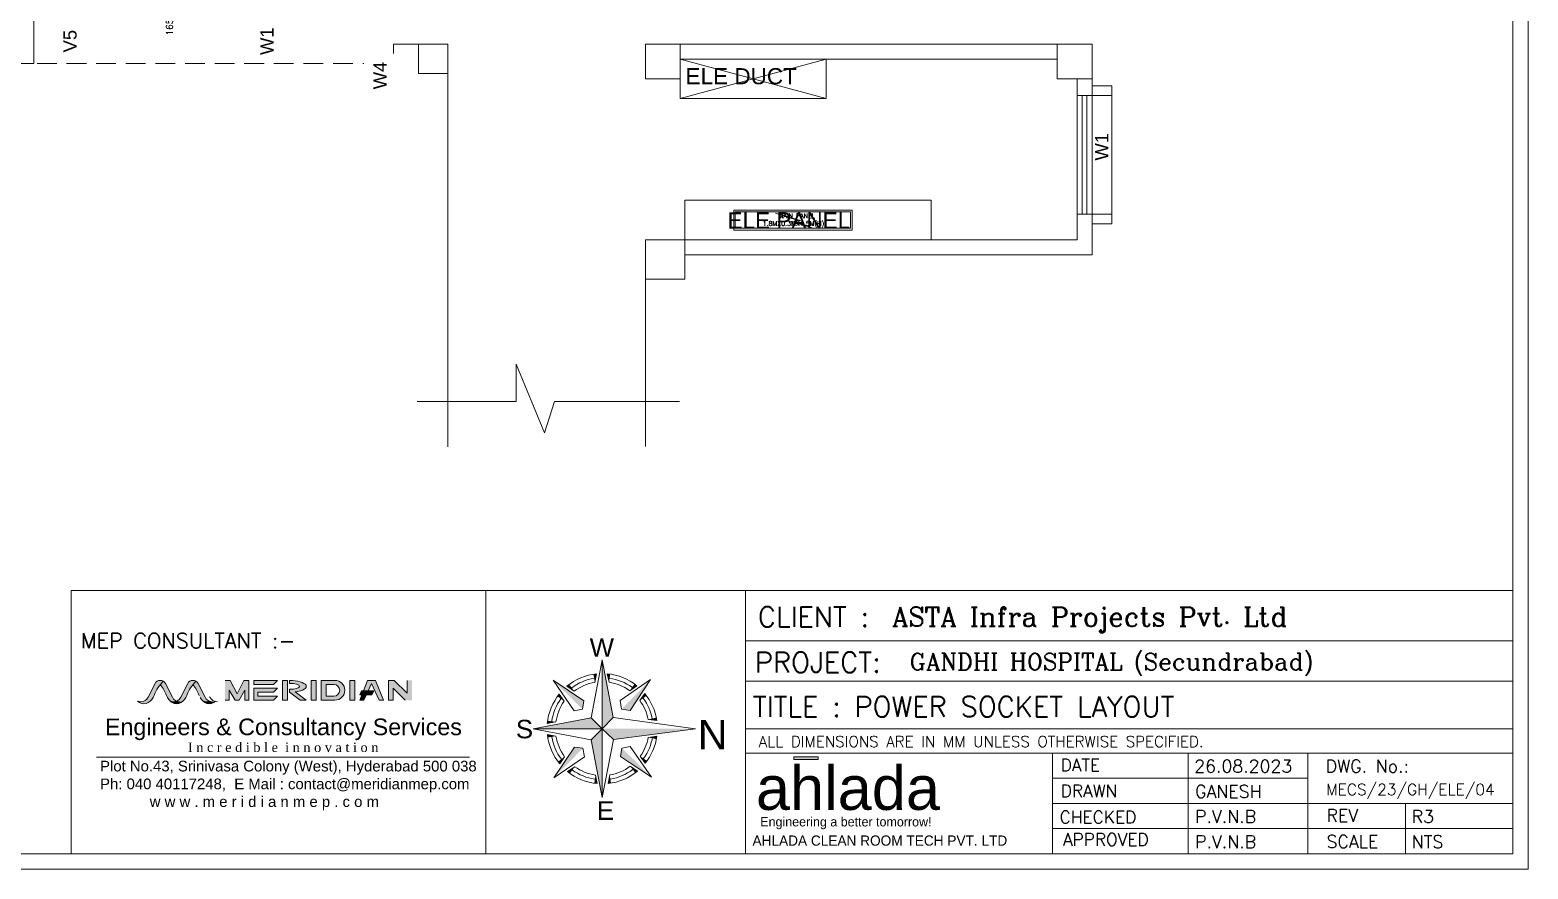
# Model space of a CAD drawing. Extents: x 3505867 to 4040009, y -660366 to -590408.
# Drawn here: x 3625760 to 3648526, y -625948 to -613195 of the extents above; entities that cross this region are included whole.
import ezdxf
from ezdxf.enums import TextEntityAlignment as Align

# ---------------------------------------------------------------- set-up
doc = ezdxf.new("R2010")
doc.units = 0
doc.header["$LTSCALE"] = 6
doc.header["$MEASUREMENT"] = 0
doc.linetypes.add('HIDDEN', pattern=[0.375, 0.25, -0.125])
doc.linetypes.add('Hidden 2mm', pattern=[3, 2, -0.9999999999999999])
doc.layers.get('0').update_dxf_attribs({"linetype": 'CONTINUOUS', "lineweight": 0})
doc.layers.get('Defpoints').update_dxf_attribs({"linetype": 'CONTINUOUS', "lineweight": 0})
for name, color, linetype, lineweight in [('AHU-N Ducting', 30, 'CONTINUOUS', 0), ('Chajja', 7, 'CONTINUOUS', 0), ('COL', 5, 'CONTINUOUS', 0), ('D.F', 251, 'CONTINUOUS', 0), ('ELE-CABLE TRAY', 31, 'CONTINUOUS', 0), ('ELE.ELECTRICAL PANELS', 1, 'CONTINUOUS', 0), ('FURNITURE WALL', 8, 'CONTINUOUS', 0), ('hatch', 252, 'CONTINUOUS', 0), ('JOINERY', 7, 'CONTINUOUS', 0), ('TEXT', 5, 'CONTINUOUS', 0), ('TITLE', 7, 'CONTINUOUS', 0), ('WALL', 10, 'CONTINUOUS', 0), ('Window', 161, 'CONTINUOUS', 0)]:
    doc.layers.add(name, color=color, linetype=linetype, lineweight=lineweight)
doc.styles.add('ARIAL', font='arial.ttf')
doc.styles.add('FS-ARIAL', font='arial.ttf')
doc.styles.add('IRFAN', font='romans.shx')
doc.styles.add('RAGHAV', font='')
doc.styles.add('ROMANS', font='romans.shx')
doc.styles.add('sudheer', font='romanc.shx')
doc.styles.get('RAGHAV').set_extended_font_data('Sakkal Majalla')
doc.dimstyles.new('AEPL1', dxfattribs={"dimtxt": 100, "dimasz": 75, "dimexe": 1.25, "dimexo": 50, "dimtad": 0, "dimdec": 0, "dimtxsty": 'ROMANS', "dimcen": 2.5, "dimclrd": 7, "dimclre": 7, "dimadec": 0, "dimazin": 0, "dimtfac": 1, "dimtdec": 0, "dimtmove": 0, "dimatfit": 3, "dimfxl": 1, "dimlwd": 0, "dimlwe": 0, "dimarcsym": 0})

# ---------------------------------------------------------------- blocks, each defined once
blk = doc.blocks.new('CIVIL IVF')
at = {"layer": 'Chajja', "color": 8, "linetype": 'ByBlock'}
for p, q in [((-10089.99999999953, 530), (-9709.999999999534, 530)), ((-10089.99999999953, 385.1720922137611), (-10089.99999999953, 530)), ((829.9999999995343, -254.8279077857733, -101230.7692307692), (829.9999999995343, -2054.827907785773, -101230.7692307692))]:
    blk.add_line(p, q, dxfattribs=at)
at = {"layer": 'Chajja', "color": 8, "linetype": 'HIDDEN', "ltscale": 200}
blk.add_line((-33055, 235.1720922137611), (-10539.99999999953, 235.1720922137611), dxfattribs=at)
at = {"layer": 'Chajja', "color": 8, "linetype": 'ByBlock', "elevation": -101230.7692307692}
blk.add_lwpolyline([(529.9999999995343, -104.8279077857733), (829.9999999995343, -104.8279077857733), (829.9999999995343, -254.8279077857733), (529.9999999995343, -254.8279077857733)], dxfattribs=at)
at = {"layer": 'Chajja', "color": 7, "linetype": 'ByBlock', "elevation": -101230.7692307692}
blk.add_lwpolyline([(529.9999999995343, -2054.827907785773), (829.9999999995343, -2054.827907785773), (829.9999999995343, -2204.827907785773), (529.9999999995343, -2204.827907785773)], dxfattribs=at)
at = {"layer": 'COL', "color": 8}
for points in [[(-15555, 985.1720922137611), (-16305, 985.1720922137611), (-16305, 235.1720922137611), (-15555, 235.1720922137611)], [(-9709.999999999534, 79.99999999813735), (-9709.999999999534, 529.9999999962747), (-9259.999999999534, 529.9999999962747), (-9259.999999999534, 79.99999999813735)], [(-6260.000000000466, 0), (-6260.000000000466, 529.9999999981374), (-5730.000000000466, 529.9999999981374), (-5730.000000000466, 0)], [(-4.656612873077393e-10, 0), (-4.656612873077393e-10, 529.9999999981374), (529.9999999995343, 529.9999999981374), (529.9999999995343, 0)]]:
    blk.add_lwpolyline(points, close=True, dxfattribs=at)
at = {"layer": 'COL', "color": 8, "elevation": -101230.7692307692}
blk.add_lwpolyline([(-5660.000000000466, -3044.827907785773), (-5660.000000000466, -2444.827907785773), (-6260.000000000466, -2444.827907785773), (-6260.000000000466, -3044.827907785773)], close=True, dxfattribs=at)
at = {"layer": 'D.F', "color": 8, "lineweight": 0}
for p, q in [((-5730, 530), (0, 530)), ((-5730, 300), (-1915.000000000466, 300)), ((-1915.000000000466, 300), (0, 300)), ((-5940.983613396529, -2445), (0, -2445))]:
    blk.add_line(p, q, dxfattribs=at)
at = {"layer": 'D.F', "color": 8}
for points in [[(-6260, 0), (-6260, 529.9999999981374), (-5730, 529.9999999981374), (-5730, 0)], [(0, 0), (0, 529.9999999981374), (530, 529.9999999981374), (530, 0)]]:
    blk.add_lwpolyline(points, close=True, dxfattribs=at)
at = {"layer": 'D.F', "color": 8, "lineweight": 0}
for points in [[(-3511.691145776305, -300), (-5730, 300)], [(-5730, -300), (-3511.691145776305, 300)]]:
    blk.add_lwpolyline(points, dxfattribs=at)
blk.add_lwpolyline([(-5730, -300), (-5730, 300), (-3511.691145776305, 300), (-3511.691145776305, -300)], close=True, dxfattribs=at)
at = {"layer": 'D.F', "color": 8, "linetype": 'ByBlock', "elevation": -101230.7692307693}
blk.add_lwpolyline([(530, -104.8279077862389), (830, -104.8279077862389), (830, -254.8279077862389), (530, -254.8279077862389)], dxfattribs=at)
at = {"layer": 'WALL', "color": 8, "lineweight": 0}
for p, q in [((-5730, 300), (-1915.000000000466, 300)), ((-1915.000000000466, 300), (-4.656612873077393e-10, 300)), ((-5660.000000000466, -1844.827907785773, -101230.7692307692), (-1915.000000000466, -1844.827907785773, -101230.7692307692)), ((-5660.000000000466, -2444.827907785773, -101230.7692307692), (-5660.000000000466, -1844.827907785773, -101230.7692307692)), ((-1915.000000000466, -1844.827907785773, -101230.7692307692), (-1915.000000000466, -2444.827907785773, -101230.7692307692))]:
    blk.add_line(p, q, dxfattribs=at)
at = {"layer": 'WALL', "color": 8, "linetype": 'ByBlock'}
for p, q in [((-9259.999999999534, 79.99999999813735), (-9259.999999999534, -5591.173344721203)), ((-6260, -2444.827907785773), (-6260, -5587.062243587454)), ((-8221.180828284938, -4333.935022546561), (-7794.565079845488, -5380.709823724465)), ((-8221.180828284938, -4902.145046984893), (-8221.180828284938, -4333.935022546561)), ((-9730.493711503688, -4902.145046984893), (-8221.180828284938, -4902.145046984893)), ((-7794.565079845488, -5380.709823724465), (-7639.208167782519, -4902.145046984893)), ((-7639.208167782519, -4902.145046984893), (-5741.825061191339, -4902.145046984893))]:
    blk.add_line(p, q, dxfattribs=at)
at = {"layer": 'WALL', "color": 8, "lineweight": 0, "elevation": -101230.7692307692}
for points in [[(-5660.000000000466, -2674.827907785773), (529.9999999995343, -2674.827907785773), (529.9999999995343, 0)], [(-5660.000000000466, -2444.827907785773), (299.9999999995343, -2444.827907785773), (299.9999999995343, 0)]]:
    blk.add_lwpolyline(points, dxfattribs=at)
at = {"layer": 'Window', "linetype": 'Continuous', "elevation": -101230.7692307692}
for points in [[(529.9999999995343, -2054.827907785773), (299.9999999995343, -2054.827907785773), (299.9999999995343, -254.8279077857733), (529.9999999995343, -254.8279077857733)], [(449.9999999995343, -2054.827907785773), (379.9999999995343, -2054.827907785773), (379.9999999995343, -254.8279077857733), (449.9999999995343, -254.8279077857733)]]:
    blk.add_lwpolyline(points, close=True, dxfattribs=at)
at = {"layer": 'D.F', "color": 8, "linetype": 'Continuous', "style": 'ARIAL'}
for s, p in [('ELE DUCT', (-4803.475004896987, -155.1098285025219, -80984.61538461545)), ('ELE PANEL', (-4079.187929291278, -2348.369153572014, -80984.61538461545))]:
    blk.add_text(s, height=244.9040000000001, dxfattribs=at).set_placement(p, align=Align.BOTTOM_CENTER)
at = {"layer": 'JOINERY', "color": 8, "style": 'ARIAL', "width": 0.9999999966184663}
for s, p in [('V5', (-14903.74837277411, 402.3143226626562)), ('W1', (-11910.92184120789, 363.6325622578152)), ('W4', (-10192.00967436796, -158.3493509278633)), ('W1', (775.1996536040679, -1241.323831266724, -101230.7692307692))]:
    blk.add_text(s, height=200, rotation=90, dxfattribs=at).set_placement(p)
blk = doc.blocks.new('Logo')
h = blk.add_hatch(color=134)
h.dxf.hatch_style = 1
h.paths.add_polyline_path([(7.308639725975809, 6.258069192477706), (4.465298573544715, 6.258069192477706), (4.465298573544715, 5.928748429683765), (7.308639725975809, 5.928748429683765)])
at = {"color": 134}
blk.add_lwpolyline([(4.465298573544715, 6.258069192477706), (7.308639725975809, 6.258069192477706), (7.308639725975809, 5.928748429683765), (4.465298573544715, 5.928748429683765)], close=True, dxfattribs=at)
at = {"color": 134, "style": 'FS-ARIAL'}
blk.add_text('ahlada', height=5.161484117590589, dxfattribs=at).set_placement((0, 0))
at = {"color": 8, "style": 'RAGHAV'}
blk.add_text('Engineering a better tomorrow!', height=1.096885695377953, dxfattribs=at).set_placement((0.5166822813089311, -1.941864183998433))
blk = doc.blocks.new('A$C4A7C6C7E')
at = {"layer": 'TITLE', "color": 8, "lineweight": 5}
for p, q in [((-4206.891931593418, 4143.569956719874), (0, 26095.19339799881)), ((0, 26095.19339799881), (0, 0)), ((0, 0), (0, 26095.19339799881)), ((4143.569955229759, 4206.891930103302), (0, 26095.19339799881)), ((-6940.913493931294, 10517.96004921198), (-18592.01132357121, 18312.16509193182)), ((-10622.01104015112, 6780.608028173446), (-18592.01132357121, 18312.16509193182)), ((-2825.268928706646, 17518.88860762119), (-2233.914661407471, 20756.89094215631)), ((2559.266071021557, 17559.71980690956), (1918.874761462211, 20788.38175237179)), ((6780.608026683331, 10622.01103717088), (18312.16509193182, 18592.01132208109)), ((10517.96004772186, 6940.913493931294), (18312.16509193182, 18592.01132208109)), ((-14385.49175262451, 10389.95811492204), (-16256.95454627275, 13097.72213548422)), ((-10606.9225564599, 14226.27134621143), (-13342.75635033846, 16056.45506531)), ((10389.95811492204, 14385.49175113439), (13097.72213548422, 16256.95454478264)), ((14226.27134621143, 10606.9225564599), (16056.45506531, 13342.75635033846)), ((-7436.804530024528, 7324.86603707075), (-10622.01104015112, 6780.608028173446)), ((-7436.804530024528, 7324.86603707075), (-6940.913493931294, 10517.96004921198)), ((7324.866035580635, 7436.804530024528), (6780.608026683331, 10622.01103717088)), ((7324.866035580635, 7436.804530024528), (10517.96004772186, 6940.913493931294)), ((-4206.891931593418, 4143.569956719874), (-26095.19339799881, 0)), ((0, 0), (-26095.19339799881, 0)), ((-26095.19339799881, 0), (0, 0)), ((-4143.569958209991, -4206.891930103302), (-26095.19339799881, 0)), ((-17559.71980839968, 2559.266072511673), (-20788.38175386191, 1918.874762952327)), ((-4206.891931593418, 4143.569956719874), (0, 0)), ((0, 0), (-4206.891931593418, 4143.569956719874)), ((0, 0), (-4143.569958209991, -4206.891930103302)), ((-4143.569958209991, -4206.891930103302), (0, 0)), ((0, 0), (4143.569955229759, 4206.891930103302)), ((4143.569955229759, 4206.891930103302), (0, 0)), ((0, 0), (4206.891928613186, -4143.569956719874)), ((4206.891928613186, -4143.569956719874), (0, 0)), ((0, 0), (0, -26095.19339799881)), ((0, -26095.19339799881), (0, 0)), ((17393.81232410669, 3514.099511504173), (20645.9898635745, 3095.480373501778)), ((17393.81232410669, 3514.099511504173), (20645.9898635745, 3095.480373501778)), ((-17518.88860762119, -2825.268928706646), (-20756.89094215631, -2233.914661407471)), ((-4143.569958209991, -4206.891930103302), (0, -26095.19339799881)), ((4206.891928613186, -4143.569956719874), (0, -26095.19339799881)), ((17433.07092934847, -3311.806355416775), (20680.36240488291, -2856.835140287876)), ((17433.07092934847, -3311.806355416775), (20680.36240488291, -2856.835140287876)), ((17433.74369889498, -3310.314664244652), (20680.36240488291, -2856.835140287876)), ((-10517.96005070209, -6940.913493931294), (-18312.16509342193, -18592.01132357121)), ((-6780.608028173446, -10622.011038661), (-18312.16509342193, -18592.01132357121)), ((-14226.27134770155, -10606.9225564599), (-16056.45506531, -13342.75634884834)), ((-7324.866038560866, -7436.804528534413), (-10517.96005070209, -6940.913493931294)), ((-7324.866038560866, -7436.804528534413), (-6780.608028173446, -10622.011038661)), ((7436.804527044295, -7324.86603707075), (6940.913493931294, -10517.96004921198)), ((6940.913493931294, -10517.96004921198), (18592.01132208109, -18312.16509342193)), ((7436.804527044295, -7324.86603707075), (10622.01103717088, -6780.608026683331)), ((10622.01103717088, -6780.608026683331), (18592.01132208109, -18312.16509342193)), ((14385.49174964428, -10389.95811492204), (16256.95454478264, -13097.72213548422)), ((-10389.95811492204, -14385.49175113439), (-13097.72213548422, -16256.95454627275)), ((10606.9225564599, -14226.27134770155), (13342.75634884834, -16056.45506531)), ((-2559.266074001789, -17559.71980690956), (-1918.87476593256, -20788.38175237179)), ((2825.268928706646, -17518.88860762119), (2233.914658427238, -20756.8909406662))]:
    blk.add_line(p, q, dxfattribs=at)
at = {"layer": 'TITLE', "color": 5}
for p in [(4143.569955229759, 4206.891930103302), (4206.891928613186, -4143.569956719874)]:
    blk.add_line(p, (35289.04303461313, 0), dxfattribs=at)
at = {"layer": 'TITLE', "color": 8, "lineweight": 5}
for radius, start, end in [(20876.75492653439, 96.14268864793837, 129.7262482949075), (19310.99830704234, 99.16120499793921, 126.7077318310557), (17745.24168755422, 99.16120499793921, 126.7077318310557), (20876.75492653439, 51.14268861743448, 84.72624833369564), (17745.24168755422, 54.1612050822801, 81.70773185857391), (19310.99830704623, 54.1612050822801, 81.70773185857391), (20876.75492653439, 141.1426886174345, 174.7262482394833), (19310.99830704631, 9.851360206625351, 36.70773183105571), (20876.75492653439, 8.526916737729403, 39.72624829490754), (19310.99830703844, 144.1612050155898, 171.7077318585739), (17745.24168755422, 144.1612050155898, 171.7077318585739), (17745.24168755422, 11.42181301089634, 36.70773183105571), (20876.75492653439, 186.142688621411, 219.7262482949076), (19310.99830704666, 189.1612049847691, 216.7077318310557), (17745.24168755422, 189.1612049847691, 216.7077318310557), (17745.24168755422, 324.1612050155898, 349.2486835275301), (19310.99830704746, 324.1612050155898, 350.8143404501286), (20876.75492653439, 321.1426886174345, 352.1348021018367), (20876.75492653439, 231.1426886174345, 264.7262483336957), (19310.99830704712, 234.1612050822801, 261.7077318585739), (17745.24168755422, 234.1612050822801, 261.7077318585739), (20876.75492653439, 276.1426886479383, 309.7262482949075), (17745.24168755422, 279.1612049979392, 306.7077318310557), (19310.99830704516, 279.1612049979392, 306.7077318310557)]:
    blk.add_arc((0, 0), radius, start, end, dxfattribs=at)
for points in [[(0, 26095.19339799881), (4143.569955229759, 4206.891930103302), (0, 0)], [(-18592.01132357121, 18312.16509193182), (-6940.913493931294, 10517.96004921198), (-7436.804530024528, 7324.86603707075)], [(-3323.845799267292, 20610.45718491077), (-2233.914661407471, 20756.89094215631), (-2825.268928706646, 17518.88860762119)], [(3010.901261866093, 20658.49389135838), (1918.874761462211, 20788.38175237179), (2559.266071021557, 17559.71980690956)], [(18312.16509193182, 18592.01132208109), (10517.96004772186, 6940.913493931294), (7324.866035580635, 7436.804530024528)], [(-16256.95454627275, 13097.72213548422), (-16924.10794347524, 12223.48013520241), (-14385.49175262451, 10389.95811492204)], [(-13342.75635033846, 16056.45506531), (-12478.73242050409, 16736.7898195982), (-10606.9225564599, 14226.27134621143)], [(13097.72213548422, 16256.95454478264), (12223.48013520241, 16924.10794198513), (10389.95811492204, 14385.49175113439)], [(16056.45506531, 13342.75635033846), (16736.7898195982, 12478.73241901398), (14226.27134621143, 10606.9225564599)], [(-26095.19339799881, 0), (-4206.891931593418, 4143.569956719874), (0, 0)], [(-20658.49389284849, 3010.901263356209), (-20788.38175386191, 1918.874762952327), (-17559.71980839968, 2559.266072511673)], [(0, -26095.19339799881), (-4143.569958209991, -4206.891930103302), (0, 0)], [(20645.9898635745, 3095.480373501778), (20456.6875949502, 4166.872785985471), (17393.81232410669, 3514.099511504173)], [(-20610.45718491077, -3323.845797777176), (-20756.89094215631, -2233.914661407471), (-17518.88860762119, -2825.268928706646)], [(20680.36240488291, -2856.835140287876), (20503.05638164282, -3930.278024077415), (17433.07092934847, -3311.806355416775)], [(-18312.16509342193, -18592.01132357121), (-10517.96005070209, -6940.913493931294), (-7324.866038560866, -7436.804528534413)], [(-16056.45506531, -13342.75634884834), (-16736.78982108831, -12478.73242050409), (-14226.27134770155, -10606.9225564599)], [(18592.01132208109, -18312.16509342193), (6940.913493931294, -10517.96004921198), (7436.804527044295, -7324.86603707075)], [(16256.95454478264, -13097.72213548422), (16924.10794198513, -12223.48013520241), (14385.49174964428, -10389.95811492204)], [(-13097.72213548422, -16256.95454627275), (-12223.48013520241, -16924.10794347524), (-10389.95811492204, -14385.49175113439)], [(13342.75634884834, -16056.45506531), (12478.73241901398, -16736.7898195982), (10606.9225564599, -14226.27134770155)], [(-3010.901263356209, -20658.49389135838), (-1918.87476593256, -20788.38175237179), (-2559.266074001789, -17559.71980690956)], [(3323.845797777176, -20610.45718491077), (2233.914658427238, -20756.8909406662), (2825.268928706646, -17518.88860762119)]]:
    blk.add_solid(points, dxfattribs=at)
at = {"layer": 'TITLE', "color": 5}
blk.add_solid([(35289.04303461313, 0), (4206.891928613186, -4143.569956719874), (0, 0)], dxfattribs=at)
blk = doc.blocks.new('MECS')
at = {"layer": 'AHU-N Ducting', "lineweight": 0}
for color, points in [(160, [(0.5134121462452396, 0.9090535810691411, -0.255341921221145), (0.5145768996701445, 0.912287291370199, -0.0468472647748238), (0.5216573496010881, 0.9294547023055619, -0.02665404777678521), (0.5336342063745126, 0.9523017867876555, -0.06718534236502927), (0.5556565003610188, 0.9834757225398514, -0.02764109542235114), (0.5738745622465666, 1.003062886091293), (0.5766256133007953, 1.006020680794153, 0.1721363590096937), (0.5505140324168423, 1.011612092831704, 0.2473140975325933), (0.5199152673609156, 0.990002997602848), (0.4721895616269332, 0.8959762340672447, -0.01800133279279188), (0.4702329186293511, 0.8924425501871536, -0.03191826124391834), (0.4661593275680615, 0.8865579408482758, -0.10706332640321), (0.4578792062891825, 0.878103115775042, -0.06872213656596317), (0.4448145115283366, 0.8700396566532579, -0.1100815216467871), (0.4328884929311516, 0.8662964673627914, -0.04816773781383378), (0.4221518354338086, 0.8652597410154012, -0.2553419212163173), (0.4220358712937212, 0.8652596211915509, -0.1055217205861158), (0.4103804133107057, 0.8664834367568037, -0.05287384099968509), (0.3991274403419439, 0.8701487347559893, 0.05054860804395004), (0.4093426809361326, 0.8618595423592463, 0.158790178535047), (0.4483361824497781, 0.8512470793146013, 0.02557253404730241), (0.4549705379184891, 0.8519151542827459, 0.05690113489079723), (0.4703863626932994, 0.8580222609840502, 0.07612807459237678), (0.4928284065502248, 0.8754018488679505, 0.05635508372328296), (0.5070302214118503, 0.8948318576810209)]), (150, [(0.5738745622465666, 1.003062886091293), (0.5556565003610187, 0.9834757225398514, -0.08871706839118897), (0.5985678696283647, 0.909053581069051), (0.606061486380822, 0.89483185768066, 0.0908047400681244), (0.6258840872999482, 0.8691652436534564, 0.09462166198595127), (0.6465687088664405, 0.8652597410154012, 0.09762620718751959), (0.6678649370783271, 0.8694578930597028, -0.1798615287096714), (0.6391234390957357, 0.8959762340672447), (0.5913977333575124, 0.9900029976114196, 0.1368225701357831), (0.5768519750966852, 1.005880687949675, 0.004232813224522215)]), (160, [(0.7385117872205167, 0.909053581069051, -0.2553419212210821), (0.7396765406437975, 0.912287291370199, -0.0468472648161624), (0.7467569905745608, 0.9294547023055619, -0.02665404768152423), (0.7587338473479852, 0.9523017867876555, -0.0671853423456069), (0.7807561413347619, 0.9834757225398514, -0.02764109536567236), (0.7989742032197685, 1.003062886091293), (0.8017252542742679, 1.006020680794153, 0.1721363590409371), (0.7756136733902246, 1.011612092831704, 0.2473140974765815), (0.745014908334659, 0.990002997602848), (0.6972892026003155, 0.8959762340672447, -0.01800133322273754), (0.6953325596030944, 0.8924425501871536, -0.03191826041983521), (0.6912589685412633, 0.8865579408482758, -0.1070633264490691), (0.6829788472626551, 0.878103115775042, -0.06872213649297712), (0.6699141525020799, 0.8700396566532579, -0.1100815216296455), (0.6579881339048046, 0.8662964673627914, -0.04816773779806655), (0.6472514764075519, 0.8652597410154012, -0.255341921221943), (0.6471355122674645, 0.8652596211915509, -0.1055217205828826), (0.6354800542840878, 0.8664834367568037, -0.05287384108009963), (0.6242270813156874, 0.8701487347559893, 0.05054860803605635), (0.6344423219093345, 0.8618595423592463, 0.1587901785338139), (0.6734358234232507, 0.8512470793146013, 0.02557253404856175), (0.6800701788916007, 0.8519151542827459, 0.05690113471568389), (0.6954860036670426, 0.8580222609840502, 0.07612807450990046), (0.717928047523968, 0.8754018488679504, 0.05635508364208738), (0.7321298623846912, 0.8948318576810209)]), (150, [(0.7989742032197685, 1.003062886091293), (0.7807561413347619, 0.9834757225398514, -0.08282162458354263), (0.824217065318585, 0.9090771159288699), (0.8311611273545652, 0.89483185768066, 0.09080474013753037), (0.8509837282734207, 0.8691652436534564, 0.09462166197701749), (0.8716683498401837, 0.8652597410154012, 0.09762620721909913), (0.892964578051529, 0.8694578930597028, -0.1798615287170609), (0.8642230800689376, 0.8959762340672447), (0.8164973743309851, 0.9900029976114196, 0.1368225702393716), (0.8019516160670902, 1.005880687950846, 0.00423281322532398)]), (1, [(1.030236444528139, 0.9438043992806316), (1.071119814834754, 0.8756654487700585), (1.098384609470751, 0.8756654487700585), (1.139267979777095, 0.9438043992806316), (1.139267979777095, 0.8756654487700585), (1.166523559981414, 0.8756654487700585), (1.166523559981414, 1.011943349791295), (1.132454084726353, 1.011943349791295), (1.085966086906956, 0.9199812081284943), (1.037050339579422, 1.011943349791295), (1.002980864324091, 1.011943349791295), (1.002980864324091, 0.8756654487700585), (1.030236444528139, 0.8756654487700585)]), (251, [(1.200593035236746, 1.011943349791295), (1.200593035236746, 0.9846877695869755), (1.336870936257982, 0.9846877695869755), (1.364126516462392, 1.011943349791295)]), (251, [(1.200593035236746, 0.9574321893827462), (1.200593035236746, 0.8756654487700585), (1.336870936257982, 0.8756654487700585), (1.364126516462392, 0.9029210289742877), (1.227848615441156, 0.9029210289742877), (1.227848615441156, 0.930176609178517), (1.336870936257982, 0.930176609178517), (1.364126516462392, 0.9574321893827462)]), (251, [(1.398195991717182, 0.8756654487700585), (1.432265466973055, 0.8756654487700585), (1.432265466973055, 1.011943349791295), (1.398195991717182, 1.011943349791295)]), (251, [(1.629868423453673, 1.011943349791295), (1.59579894819807, 1.011943349791295), (1.59579894819807, 0.8756654487700585), (1.629868423453673, 0.8756654487700585)]), (251, [(1.895610330445043, 1.011943349791295), (1.861540855189982, 1.011943349791295), (1.861540855189982, 0.8756654487700585), (1.895610330445043, 0.8756654487700585)]), (251, [(2.011446546313153, 0.9132142722493442), (2.027431130986065, 0.9404698524534832), (1.94330759580249, 0.9404698524534832), (1.929679805700646, 0.9132142722493442)]), (251, [(2.011446546313153, 0.99036134481426), (2.063858128663246, 0.8756654487700585), (2.093213286926021, 0.8756654487700585), (2.038702126517292, 1.011943349791295), (1.984190966108743, 1.011943349791295), (1.955601567173546, 0.9404698524534832), (1.988648066588688, 0.9404698524534832)]), (251, [(2.161352237436324, 0.9589543396937112), (2.243118978049192, 0.8756654487700585), (2.290816243406638, 0.8756654487700585), (2.290816243406638, 1.011943349791295), (2.256746768151036, 1.011943349791295), (2.256746768151036, 0.9240548263224531), (2.168166132487245, 1.011943349791295), (2.127282762180992, 1.011943349791295), (2.127282762180992, 0.8756654487700585), (2.161352237436324, 0.8756654487700585)]), (160, [(0.6891611652876872, 0.8652597410154012, -0.0976262072296882), (0.6678649370783271, 0.869457893059793, -0.09762620719819004), (0.6465687088664405, 0.8652597410154012, -0.09462166198179703), (0.6258840872999482, 0.8691652436534564, 0.08724935658191231), (0.6523345167657667, 0.8526558393570214, 0.2544598487685659), (0.7121855603806347, 0.8701487347559893, -0.1060441435256532)]), (150, [(0.9142608062611598, 0.8652597410154012, -0.09762620721833866), (0.892964578051529, 0.8694578930597028, -0.09762620723901456), (0.8716683498401837, 0.8652597410154012, -0.0946216619631427), (0.85098372827315, 0.8691652436534564, 0.08724935651290638), (0.8774341577386077, 0.8526558393570214, 0.2544598487684722), (0.9372852013538366, 0.8701487347559893, -0.1060441435228971)]), (251, [(1.976193322036766, 0.9132142722493442), (1.944699335091728, 0.9132142722493442), (1.929679805700646, 0.8756654487700585), (1.95903496396306, 0.8756654487699682)])]:
    blk.add_hatch(color=color, dxfattribs=at).paths.add_polyline_path(points)
h = blk.add_hatch(color=251, dxfattribs=at)
edge = h.paths.add_edge_path()
edge.add_ellipse((1.445893257074899, 0.9710599794848609), major_axis=(-0.1158362158680351, 0), ratio=0.3529411764705883, start_angle=110.1798157566864, end_angle=270)
edge.add_line((1.445893257074899, 1.011943349791295), (1.445893257074899, 0.9915016646380779))
edge.add_ellipse((1.445893257074899, 0.9710599794848609), major_axis=(-0.07012065025681041, 0), ratio=0.2915216142222994, start_angle=90, end_angle=270, ccw=False)
edge.add_line((1.445893257074899, 0.9506182943317341), (1.445893257074899, 0.930176609178517))
edge.add_line((1.445893257074899, 0.930176609178517), (1.518865497210324, 0.8756654487699682))
edge.add_line((1.518865497210324, 0.8756654487700585), (1.561729472942829, 0.8756654487700585))
edge.add_line((1.561729472943099, 0.8756654487700585), (1.485852994268342, 0.9326862509446157))
h = blk.add_hatch(color=251, dxfattribs=at)
h.paths.add_polyline_path([(1.663937898709004, 0.8756654487700585), (1.759332429423987, 0.8756654487700586, 1.000000000016551), (1.759332429423987, 1.011943349791295), (1.663937898709004, 1.011943349791295)])
h.paths.add_polyline_path([(1.698007373964065, 0.9846877695869755), (1.751107687934599, 0.9846877695869753, -0.9999999999691073), (1.751107687934599, 0.9029210289742877), (1.698007373964065, 0.9029210289742877)], flags=16)
at = {"layer": 'AHU-N Ducting', "color": 160, "lineweight": 0}
for p, q in [((0.4721895616269332, 0.8959762340671544, -0.004746985392664118), (0.5199152673651564, 0.9900029976114196, -0.004746985392664118)), ((0.6972892026003155, 0.8959762340671544, -0.004746985392664118), (0.7450149083391703, 0.9900029976114196, -0.004746985392664118)), ((0.5070302214118503, 0.8948318576810209, -0.004746985392664118), (0.5134121462455102, 0.909053581069051, -0.004746985392664118)), ((0.7321298623846912, 0.8948318576810209, -0.004746985392664118), (0.7385117872186219, 0.909053581069051, -0.004746985392664118))]:
    blk.add_line(p, q, dxfattribs=at)
at = {"layer": 'AHU-N Ducting', "color": 150, "lineweight": 0}
for p, q in [((0.6391234390957357, 0.8959762340671544, -0.004746985392664118), (0.5913977333575124, 0.9900029976114196, -0.004746985392664118)), ((0.8642230800689376, 0.8959762340671544, -0.004746985392664118), (0.8164973743309851, 0.9900029976114196, -0.004746985392664118)), ((0.6060614863808219, 0.8948318576810209, -0.004746985392664118), (0.5985678696283647, 0.909053581069051, -0.004746985392664118))]:
    blk.add_line(p, q, dxfattribs=at)
at = {"layer": 'AHU-N Ducting', "color": 1, "lineweight": 0}
for p, q in [((1.002980864324091, 1.011943349791205, -0.004746985392664118), (1.037050339579422, 1.011943349791205, -0.004746985392664118)), ((1.030236444528139, 0.9438043992806316, -0.004746985392664118), (1.071119814834754, 0.8756654487700585, -0.004746985392664118)), ((1.030236444528139, 0.8756654487700585, -0.004746985392664118), (1.030236444528139, 0.9438043992806316, -0.004746985392664118)), ((1.030236444528139, 0.8756654487700585, -0.004746985392664118), (1.030236444528139, 0.9438043992806316, -0.004746985392664118)), ((1.037050339579422, 1.011943349791205, -0.004746985392664118), (1.085966086906956, 0.919981208128404, -0.004746985392664118)), ((1.132454084726353, 1.011943349791205, -0.004746985392664118), (1.085966086906956, 0.919981208128404, -0.004746985392664118)), ((1.139267979777095, 0.9438043992806316, -0.004746985392664118), (1.098384609470751, 0.8756654487700585, -0.004746985392664118)), ((1.166523559981414, 1.011943349791205, -0.004746985392664118), (1.132454084726353, 1.011943349791205, -0.004746985392664118)), ((1.134267582426063, 1.011943349791205, -0.004746985392664118), (1.161523162629841, 1.011943349791205, -0.004746985392664118)), ((1.139267979777095, 0.8756654487700585, -0.004746985392664118), (1.139267979777095, 0.9438043992806316, -0.004746985392664118)), ((1.139267979777095, 0.8756654487700585, -0.004746985392664118), (1.139267979777095, 0.9438043992806316, -0.004746985392664118)), ((1.166523559981414, 0.8756654487700585, -0.004746985392664118), (1.166523559981414, 1.011943349791205, -0.004746985392664118)), ((1.030236444528139, 0.8756654487700585, -0.004746985392664118), (1.002980864324091, 0.8756654487700585, -0.004746985392664118)), ((1.071119814834754, 0.8756654487700585, -0.004746985392664118), (1.098384609470751, 0.8756654487700585, -0.004746985392664118)), ((1.139267979777095, 0.8756654487700585, -0.004746985392664118), (1.166523559981414, 0.8756654487700585, -0.004746985392664118))]:
    blk.add_line(p, q, dxfattribs=at)
at = {"layer": 'AHU-N Ducting', "color": 251, "lineweight": 0}
for p, q in [((1.200593035236746, 1.011943349791205, -0.004746985392664118), (1.364126516462392, 1.011943349791205, -0.004746985392664118)), ((1.200593035236746, 0.9846877695869755, -0.004746985392664118), (1.200593035236746, 1.011943349791205, -0.004746985392664118)), ((1.200593035236746, 0.9846877695869755, -0.004746985392664118), (1.336870936257982, 0.9846877695869755, -0.004746985392664118)), ((1.200593035236746, 0.9574321893827462, -0.004746985392664118), (1.364126516462392, 0.9574321893827462, -0.004746985392664118)), ((1.200593035236746, 0.8756654487700585, -0.004746985392664118), (1.200593035236746, 0.9574321893827462, -0.004746985392664118)), ((1.227848615441156, 0.930176609178517, -0.004746985392664118), (1.336870936257982, 0.930176609178517, -0.004746985392664118)), ((1.227848615441156, 0.9029210289742877, -0.004746985392664118), (1.227848615441156, 0.930176609178517, -0.004746985392664118)), ((1.336870936257982, 0.9846877695869755, -0.004746985392664118), (1.364126516462392, 1.011943349791205, -0.004746985392664118)), ((1.336870936257982, 0.930176609178517, -0.004746985392664118), (1.364126516462392, 0.9574321893827462, -0.004746985392664118)), ((1.398195991717182, 1.011943349791205, -0.004746985392664118), (1.432265466973055, 1.011943349791205, -0.004746985392664118)), ((1.398195991717182, 1.011943349791205, -0.004746985392664118), (1.398195991717182, 0.8756654487700585, -0.004746985392664118)), ((1.432265466973055, 1.011943349791205, -0.004746985392664118), (1.432265466973055, 0.8756654487700585, -0.004746985392664118)), ((1.445893257074899, 1.011943349791205, -0.004746985392664118), (1.445893257074899, 0.9915016646380779, -0.004746985392664118)), ((1.445893257074899, 0.930176609178517, -0.004746985392664118), (1.445893257074899, 0.9506182943317341, -0.004746985392664118)), ((1.445893257074899, 0.930176609178517, -0.004746985392664118), (1.518865497210324, 0.8756654487700585, -0.004746985392664118)), ((1.485852994268342, 0.9326862509445254, -0.004746985392664118), (1.561729472943099, 0.8756654487700585, -0.004746985392664118)), ((1.59579894819807, 1.011943349791205, -0.004746985392664118), (1.629868423453673, 1.011943349791205, -0.004746985392664118)), ((1.59579894819807, 0.8756654487700585, -0.004746985392664118), (1.59579894819807, 1.011943349791205, -0.004746985392664118)), ((1.629868423453673, 1.011943349791205, -0.004746985392664118), (1.629868423453673, 0.8756654487700585, -0.004746985392664118)), ((1.663937898709004, 1.011943349791205, -0.004746985392664118), (1.759332429423987, 1.011943349791205, -0.004746985392664118)), ((1.663937898709004, 1.011943349791205, -0.004746985392664118), (1.663937898709004, 0.8756654487700585, -0.004746985392664118)), ((1.698007373964065, 0.9846877695869755, -0.004746985392664118), (1.751107687934599, 0.9846877695869755, -0.004746985392664118)), ((1.698007373964065, 0.9846877695869755, -0.004746985392664118), (1.698007373964065, 0.9029210289742877, -0.004746985392664118)), ((1.861540855189982, 1.011943349791205, -0.004746985392664118), (1.895610330445043, 1.011943349791205, -0.004746985392664118)), ((1.861540855189982, 0.8756654487700585, -0.004746985392664118), (1.861540855189982, 1.011943349791205, -0.004746985392664118)), ((1.895610330445043, 1.011943349791205, -0.004746985392664118), (1.895610330445043, 0.8756654487700585, -0.004746985392664118)), ((1.929679805700646, 0.913214272249254, -0.004746985392664118), (1.94330759580249, 0.9404698524534832, -0.004746985392664118)), ((2.027431130986065, 0.9404698524534832, -0.004746985392664118), (1.94330759580249, 0.9404698524534832, -0.004746985392664118)), ((1.955601567173546, 0.9404698524534832, -0.004746985392664118), (1.984190966108743, 1.011943349791205, -0.004746985392664118)), ((1.984190966108743, 1.011943349791205, -0.004746985392664118), (2.038702126517292, 1.011943349791205, -0.004746985392664118)), ((1.988648066588688, 0.9404698524534832, -0.004746985392664118), (2.011446546313153, 0.9903613448141697, -0.004746985392664118)), ((2.063858128663246, 0.8756654487700585, -0.004746985392664118), (2.011446546313153, 0.9903613448141697, -0.004746985392664118)), ((2.027431130986065, 0.9404698524534832, -0.004746985392664118), (2.011446546313153, 0.913214272249254, -0.004746985392664118)), ((2.093213286926021, 0.8756654487700585, -0.004746985392664118), (2.038702126517292, 1.011943349791205, -0.004746985392664118)), ((2.127282762180992, 1.011943349791205, -0.004746985392664118), (2.168166132487245, 1.011943349791205, -0.004746985392664118)), ((2.127282762180992, 0.8756654487700585, -0.004746985392664118), (2.127282762180992, 1.011943349791205, -0.004746985392664118)), ((2.243118978049192, 0.8756654487700585, -0.004746985392664118), (2.161352237436324, 0.9589543396937112, -0.004746985392664118)), ((2.161352237436324, 0.8756654487700585, -0.004746985392664118), (2.161352237436324, 0.9589543396937112, -0.004746985392664118)), ((2.168166132487245, 1.011943349791205, -0.004746985392664118), (2.256746768151036, 0.9240548263223628, -0.004746985392664118)), ((2.256746768151036, 0.9240548263223628, -0.004746985392664118), (2.256746768151036, 1.011943349791205, -0.004746985392664118)), ((1.200593035236746, 0.8756654487700585, -0.004746985392664118), (1.336870936257982, 0.8756654487700585, -0.004746985392664118)), ((1.227848615441156, 0.9029210289742877, -0.004746985392664118), (1.364126516462392, 0.9029210289742877, -0.004746985392664118)), ((1.336870936257982, 0.8756654487700585, -0.004746985392664118), (1.364126516462392, 0.9029210289742877, -0.004746985392664118)), ((1.398195991717182, 0.8756654487700585, -0.004746985392664118), (1.432265466973055, 0.8756654487700585, -0.004746985392664118)), ((1.518865497210324, 0.8756654487700585, -0.004746985392664118), (1.561729472943099, 0.8756654487700585, -0.004746985392664118)), ((1.59579894819807, 0.8756654487700585, -0.004746985392664118), (1.629868423453673, 0.8756654487700585, -0.004746985392664118)), ((1.663937898709004, 0.8756654487700585, -0.004746985392664118), (1.759332429423987, 0.8756654487700585, -0.004746985392664118)), ((1.698007373964065, 0.9029210289742877, -0.004746985392664118), (1.751107687934599, 0.9029210289742877, -0.004746985392664118)), ((1.861540855189982, 0.8756654487700585, -0.004746985392664118), (1.895610330445043, 0.8756654487700585, -0.004746985392664118)), ((2.011446546313153, 0.913214272249254, -0.004746985392664118), (1.929679805700646, 0.913214272249254, -0.004746985392664118)), ((1.929679805700646, 0.8756654487700585, -0.004746985392664118), (1.944699335091728, 0.913214272249254, -0.004746985392664118)), ((1.95903496396306, 0.8756654487700585, -0.004746985392664118), (1.929679805700646, 0.8756654487700585, -0.004746985392664118)), ((1.95903496396306, 0.8756654487700585, -0.004746985392664118), (1.976193322036766, 0.913214272249254, -0.004746985392664118)), ((2.063858128663246, 0.8756654487700585, -0.004746985392664118), (2.093213286926021, 0.8756654487700585, -0.004746985392664118)), ((2.127282762180992, 0.8756654487700585, -0.004746985392664118), (2.161352237436324, 0.8756654487700585, -0.004746985392664118))]:
    blk.add_line(p, q, dxfattribs=at)
at = {"layer": 'AHU-N Ducting', "color": 251, "lineweight": 0, "ltscale": 0.85}
blk.add_line((0.1165964656020151, 0.4833313661174543, -0.006142948281450891), (2.68551955399356, 0.4833313661174543, -0.006142948281450891), dxfattribs=at)
at = {"layer": 'AHU-N Ducting', "color": 160, "lineweight": 0}
for centre, radius, start, end in [((0.7417863587136924, 0.8286218616061071, -0.004746985392664118), 0.2421240227987888, 132.9373247437187, 160.5981108453346), ((0.5556565003610187, 0.9718616141967287, -0.004746985392664118), 0.04008173559447583, 90, 153.0887549731676), ((0.5556565003610187, 0.9718616141967287, -0.004746985392664118), 0.04008173559447583, 26.91124502665905, 90), ((0.9668859996868943, 0.8286218616061071, -0.004746985392664118), 0.2421240227987888, 132.9373247436885, 160.5981108453417), ((0.7807561413347619, 0.9718616141967287, -0.004746985392664118), 0.04008173559447583, 90, 153.0887549740909), ((0.7807561413347619, 0.9718616141967287, -0.004746985392664118), 0.04008173559447583, 26.9112450267741, 90), ((0.4451264544360147, 0.9163969157858594, -0.004746985392664118), 0.06522885516514892, 225.1547600332335, 282.2607170516237), ((0.4220358712937212, 0.9213740510237451, -0.004746985392664118), 0.05611442983226616, 245.9053689520779, 270.1184055559717), ((0.4221518354329064, 0.9213741708475954, -0.004746985392664118), 0.05611442983226616, 270, 333.0887549734891), ((0.4248646360879693, 0.9399832544318715, -0.004746985392664118), 0.0937541041238935, 291.3377566141106, 331.210451532663), ((0.6860544255190815, 0.9361233508373039, -0.004746985392664118), 0.09002142922125515, 207.3022954123794, 248.0018617736689), ((0.670226095409397, 0.9163969157858594, -0.004746985392664118), 0.06522885516514892, 225.1547600329532, 282.2607170509705), ((0.6471355122674645, 0.9213740510237451, -0.004746985392664118), 0.05611442983226616, 245.9053689516664, 270.1184055552347), ((0.6472514764061083, 0.9213741708475954, -0.004746985392664118), 0.05611442983226616, 270, 333.0887549734892), ((0.6661865462871954, 0.9163969157858594, -0.004746985392664118), 0.06522885516514892, 257.8079966377897, 314.8452399662061), ((0.6890452011507577, 0.9213740510237451, -0.004746985392664118), 0.05611442983226616, 245.9053689520779, 270.1184055559717), ((0.6499642770614419, 0.9399832544318715, -0.004746985392664118), 0.0937541041238935, 291.3377566141106, 331.2104515326365)]:
    blk.add_arc(centre, radius, start, end, dxfattribs=at)
at = {"layer": 'AHU-N Ducting', "color": 150, "lineweight": 0}
for centre, radius, start, end in [((0.3690451605166651, 0.8262944286522125, -0.004746985392664118), 0.2439871949649071, 19.82781570482793, 40.10717689340409), ((0.5794150909876963, 0.815966263139685, -0.004746985392664118), 0.2619115070846747, 20.82439840783155, 39.75939779118104), ((0.6464527447271652, 0.9213740510237451, -0.004746985392664118), 0.05611442983226616, 248.4970917656522, 270.1184055559715), ((0.6891611652900331, 0.9213741708475954, -0.004746985392664118), 0.05611442983226616, 206.9112450267169, 270), ((0.6891611652900331, 0.9213741708475954, -0.004746985392664118), 0.05611442983226616, 206.9112450267169, 270), ((0.6465687088664405, 0.9213741708475954, -0.004746985392664118), 0.05611442983226616, 270, 292.3036001438938), ((0.9111540664921931, 0.9361233508373039, -0.004746985392664118), 0.09002142922125515, 207.3022954123795, 248.0018617736689), ((0.8715523857009084, 0.9213740510237451, -0.004746985392664118), 0.05611442983226616, 248.4970917649847, 270.1184055553267), ((0.9142608062634155, 0.9213741708475954, -0.004746985392664118), 0.05611442983226616, 206.9112450265108, 270), ((0.8716683498392815, 0.9213741708475954, -0.004746985392664118), 0.05611442983226616, 270, 292.3036001446803), ((0.8912861872601268, 0.9163969157858594, -0.004746985392664118), 0.06522885516514892, 257.7392829491069, 314.8452399670468), ((0.9141448421242304, 0.9213740510237451, -0.004746985392664118), 0.05611442983226616, 245.9053689520778, 270.1184055558794), ((0.9496233245769173, 0.9248906590848106, -0.004746985392664118), 0.0599665343237634, 206.9112450265108, 270)]:
    blk.add_arc(centre, radius, start, end, dxfattribs=at)
at = {"layer": 'AHU-N Ducting', "color": 251, "lineweight": 0}
for centre, radius in [((1.751107687934599, 0.9438043992806316, -0.004746985392664118), 0.04088337030636534), ((1.759332429423987, 0.9438043992806316, -0.004746985392664118), 0.0681389505106089)]:
    blk.add_arc(centre, radius, 270, 90, dxfattribs=at)
for major_axis, ratio, start_param in [((-0.1158362158680351, 0), 0.3529411764705883, 1.923000554194905), ((-0.07012065025681041, 0), 0.2915216142222994, 1.570796326794897)]:
    blk.add_ellipse((1.445893257074899, 0.9710599794848609, -0.004746985392664118), major_axis=major_axis, ratio=ratio, start_param=start_param, end_param=4.71238898038469, dxfattribs=at)
at = {"layer": 'AHU-N Ducting', "color": 251, "lineweight": 0, "attachment_point": 1, "style": 'ARIAL'}
for s, insert, char_height, width in [('{\\C1;Engineers & Consultancy Services \\P}', (0.1749155116136762, 0.7493232539108021, -0.01458950216844587), 0.11475, 24.25437425909253), ('{\\C252;Plot No.43, Srinivasa Colony (West), Hyderabad 500 038\\PPh: 040 40117248,  E Mail : contact@meridianmep.com\\P            w w w . m e r i d i a n m e p . c o m }', (0.14136276644183, 0.4583226879356062, -0.006142948281450891), 0.07344, 2.63264250269352)]:
    blk.add_mtext(s, dxfattribs=dict(at, insert=insert, char_height=char_height, width=width))
at = {"layer": 'AHU-N Ducting', "color": 251, "lineweight": 0, "ltscale": 0.85, "insert": (1.402428089641869, 0.5507002547054753, -0.005528653453305802), "char_height": 0.0651762882177883, "attachment_point": 5, "line_spacing_factor": 0.6, "style": 'ARIAL'}
blk.add_mtext('{\\FBatang|c0;\\C5;I n c r e d i b l e  i n n o v a t i o n\\P}', dxfattribs=at)
blk = doc.blocks.new('*D327')
at = {"layer": 'Defpoints', "color": 0, "linetype": 'ByBlock', "transparency": 16777216}
for p in [(3627817.185473443, -612787.7540317791), (3627817.185473443, -612953.2466965945), (3627880.55514221, -612953.2466965945)]:
    blk.add_point(p, dxfattribs=at)
at = {"layer": 'ELE-CABLE TRAY', "color": 7, "linetype": 'ByBlock', "lineweight": 0, "transparency": 16777216}
for p, q in [((3627867.185473443, -612787.7540317791), (3627881.80514221, -612787.7540317791)), ((3627880.55514221, -612862.7540317791), (3627880.55514221, -612878.2466965945)), ((3627867.185473443, -612953.2466965945), (3627881.80514221, -612953.2466965945)), ((3627880.55514221, -612953.2466965945), (3627880.55514221, -613028.2466965945))]:
    blk.add_line(p, q, dxfattribs=at)
at = {"layer": 'ELE-CABLE TRAY', "color": 7, "linetype": 'ByBlock', "transparency": 16777216}
for points in [[(3627893.05514221, -612862.7540317791), (3627868.05514221, -612862.7540317791), (3627880.55514221, -612787.7540317791)], [(3627868.05514221, -612878.2466965945), (3627893.05514221, -612878.2466965945), (3627880.55514221, -612953.2466965945)]]:
    blk.add_solid(points, dxfattribs=at)
at = {"layer": 'ELE-CABLE TRAY', "color": 0, "linetype": 'ByBlock', "transparency": 16777216, "insert": (3627880.55514221, -613150.3002680232), "char_height": 100, "attachment_point": 5, "rotation": 90, "style": 'ROMANS'}
blk.add_mtext('165', dxfattribs=at)

msp = doc.modelspace()

# ---------------------------------------------------------------- linework, layer by layer
for p, q in [((3648294.558236437, -621716.1675793823), (3626387.993256927, -621716.1675793823)), ((3626387.993256927, -625716.1675793823), (3626387.993256927, -621716.1675793823)), ((3632687.11007248, -625716.1675793823), (3632687.11007248, -621716.1675793823)), ((3636632.925380049, -625716.1675793823), (3636632.925380049, -621716.1675793823)), ((3648294.558236442, -622480.1232825821), (3636632.925380049, -622480.1232825821)), ((3648294.558236442, -623091.3539875819), (3636632.925380049, -623091.3539875819)), ((3641297.113127218, -625716.1675793823), (3641297.113127218, -624186.9272612359)), ((3643359.186168919, -625716.1675793823), (3643359.186168919, -624186.9272612359)), ((3645179.066513919, -624186.9272612359), (3645179.066513919, -625716.1675793823)), ((3645179.066513919, -624569.3221317198), (3641297.113127218, -624569.3221317198)), ((3641297.113127218, -624951.7170022045), (3648294.558236442, -624951.7170022045)), ((3646663.437030645, -625716.1675793823), (3646663.437030635, -624951.7170022045)), ((3648294.558236442, -625333.9422907961), (3641297.113127218, -625333.9422907961))]:
    msp.add_line(p, q)
at = {"lineweight": 9, "extrusion": (0, 0, -1)}
for p, q in [((3648294.558236442, -623814.817515777), (3636632.925380049, -623814.817515777)), ((3648294.558236442, -624186.9272612359), (3636632.925380049, -624186.9272612359))]:
    msp.add_line(p, q, dxfattribs=at)
at = {"color": 7}
msp.add_line((3648294.558236442, -625716.1675793823), (3636632.925380049, -625716.1675793823), dxfattribs=at)
for points in [[(3648526.390657061, -593936.5793611218), (3648526.390657061, -625948), (3603445.185473442, -625948), (3603445.185473442, -593936.5793611218)], [(3648294.558236442, -594168.4117817387), (3648294.558236442, -625716.1675793823), (3603677.017894059, -625716.1675793823), (3603677.017894059, -594168.4117817387)]]:
    msp.add_lwpolyline(points, close=True)
at = {"layer": 'ELE.ELECTRICAL PANELS', "lineweight": 5, "elevation": -101230.7692307692}
for points in [[(3638254.088912614, -615935.5034489689), (3638254.088912614, -616235.8555102932), (3636454.088912614, -616235.8555102932), (3636454.088912614, -615935.5034489689)], [(3638230.24160473, -615961.3507568521), (3638230.24160473, -616209.5919793496), (3636477.936220497, -616209.5919793496), (3636477.936220497, -615961.3507568521)]]:
    msp.add_lwpolyline(points, close=True, dxfattribs=at)
msp.add_lwpolyline([(3637091.550656586, -615979.6281345395), (3637435.316231932, -616092.0921488587), (3637320.018893412, -616109.7995346907), (3637637.543950204, -616198.7115654327), (3637388.366951209, -616106.1904714821), (3637471.522332386, -616088.539801946), (3637091.550656586, -615979.6281345395)], dxfattribs=at)
at = {"layer": 'hatch', "color": 7}
msp.add_line((3648294.558236442, -621715.2120761256), (3648294.558236442, -625716.1675793823), dxfattribs=at)

# ---------------------------------------------------------------- block references
at = {"linetype": 'ByBlock'}
msp.add_blockref('CIVIL IVF', (3641372.185473443, -613938.4187888083), dxfattribs=at)
at = {"xscale": 129.2302339714208, "yscale": 129.2302339714208, "zscale": 129.2302339714208}
msp.add_blockref('Logo', (3636791.75405509, -625049.2242818665), dxfattribs=at)
at = {"layer": 'FURNITURE WALL', "linetype": 'Hidden 2mm', "xscale": 2206.000027674606, "yscale": 2206.000027674606, "zscale": 2206.000027674606}
msp.add_blockref('MECS', (3626513.666024542, -625313.4999533639, 13.55134407888346), dxfattribs=at)
at = {"layer": 'TITLE', "linetype": 'Continuous', "extrusion": (1.311955267013883e-09, -7.575469239961776e-09, 1), "xscale": 0.040152693707034, "yscale": 0.040152693707034, "zscale": 0.040152693707034}
msp.add_blockref('A$C4A7C6C7E', (3634456.887496001, -623814.6106513113, 0.009776252159714295), dxfattribs=at)

# ---------------------------------------------------------------- texts
at = {"lineweight": 9}
for s, height, style, p in [('CLIENT :', 305.6799097080928, 'IRFAN', (3636821.158013654, -622266.6870785571)), ('ASTA Infra Projects Pvt. Ltd', 290.3959142226881, 'sudheer', (3638859.024947589, -622258.7805111283)), ('MEP CONSULTANT :-', 231.8189976944591, 'IRFAN', (3626535.388846797, -622592.6952959866, 17.86376689828642)), ('PROJECT:', 305.6799097080928, 'IRFAN', (3636776.3851038, -622958.9074171174)), ('GANDHI HOSPITAL (Secundrabad)', 255.5484045159656, 'sudheer', (3639126.500195306, -622924.6098122946))]:
    msp.add_text(s, height=height, dxfattribs=dict(at, style=style)).set_placement(p)
at = {"lineweight": 9, "extrusion": (0, 0, -1), "style": 'IRFAN', "text_generation_flag": 2}
for s, height, p in [('TITLE : POWER SOCKET LAYOUT', 305.6799097080928, (-3636744.634685311, -623632.6833668953)), ('ALL DIMENSIONS ARE IN MM UNLESS OTHERWISE SPECIFIED.', 167.4774872387097, (-3636834.846615068, -624094.366208519))]:
    msp.add_text(s, height=height, dxfattribs=at).set_placement(p)
at = {"color": 64, "style": 'sudheer'}
for s, p in [('DATE', (3641722.933458889, -624367.2152530425)), ('DRAWN ', (3641918.069850979, -624760.477404462)), ('CHECKED', (3641990.21777427, -625158.6716198148)), ('APPROVED', (3642109.487194889, -625499.4739336609))]:
    msp.add_text(s, height=188.7378686060429, dxfattribs=at).set_placement(p, align=Align.MIDDLE_CENTER)
at = {"color": 6, "style": 'sudheer'}
for s, p in [('26.08.2023', (3643453.110547002, -624481.488912729)), ('GANESH', (3643466.493162856, -624864.8549031471)), ('P.V.N.B', (3643466.493162856, -625247.2497736298)), ('R3', (3646757.923472465, -625247.2497736334)), ('P.V.N.B', (3643466.493162856, -625629.4750622215)), ('NTS', (3646757.923472465, -625629.4750622215))]:
    msp.add_text(s, height=193.1446753341481, dxfattribs=at).set_placement(p)
at = {"color": 64, "style": 'sudheer'}
for s, p in [('DWG. No.:', (3645451.272329288, -624481.5073970892)), ('REV', (3645463.959642062, -625230.4176012527)), ('SCALE', (3645463.959642062, -625627.1534411451))]:
    msp.add_text(s, height=193.1446753341481, dxfattribs=at).set_placement(p)
at = {"color": 6, "style": 'sudheer'}
msp.add_text('MECS/23/GH/ELE/04', height=170.694577938158, dxfattribs=at).set_placement((3646738.900050151, -624825.2042056093), align=Align.CENTER)
at = {"color": 134, "style": 'RAGHAV'}
msp.add_text('AHLADA CLEAN ROOM TECH PVT. LTD', height=155.0616554865174, dxfattribs=at).set_placement((3636740.322877669, -625592.6826466231))
at = {"layer": 'TEXT', "color": 0, "linetype": 'Continuous', "ltscale": 12, "style": 'ROMANS'}
for s, p in [('MAIN PANEL', (3637136.599517696, -616055.0568070022, -101230.7692307692)), ('1.8MX0.3MX1.5M(H)', (3636893.750227722, -616171.8117145026, -101230.7692307692))]:
    msp.add_text(s, height=70.10098076636007, dxfattribs=at).set_placement(p)
at = {"layer": 'TITLE', "color": 7, "style": 'ARIAL'}
for s, height, p in [('W', 281.0877605754187, (3634265.113687405, -622720.2350669636, -3.702983912007151e-05)), ('S', 281.0877605754187, (3633144.003283224, -623960.8834215521, -3.702983912007151e-05)), ('E', 281.0877605754262, (3634375.630383848, -625200.1834095181, -3.702983912007151e-05))]:
    msp.add_text(s, height=height, dxfattribs=at).set_placement(p)
at = {"layer": 'TITLE', "color": 5, "style": 'ARIAL'}
msp.add_text('N', height=443.3408694013316, rotation=180, dxfattribs=at).set_placement((3636356.602208632, -623684.775321285, -3.702983912007151e-05))

# ---------------------------------------------------------------- dimensions: what is measured, and where the dimension line sits
at = {"layer": 'ELE-CABLE TRAY', "color": 0, "linetype": 'ByBlock'}
dim = msp.add_linear_dim(base=(3627880.55514221, -612953.2466965945), p1=(3627817.185473443, -612787.7540317791), p2=(3627817.185473443, -612953.2466965945), angle=90, dimstyle='AEPL1', dxfattribs=at)
dim.commit()
dim.dimension.update_dxf_attribs({"geometry": '*D327', "text_midpoint": (3627880.55514221, -613150.3002680232)})

doc.saveas('drawing.dxf')
